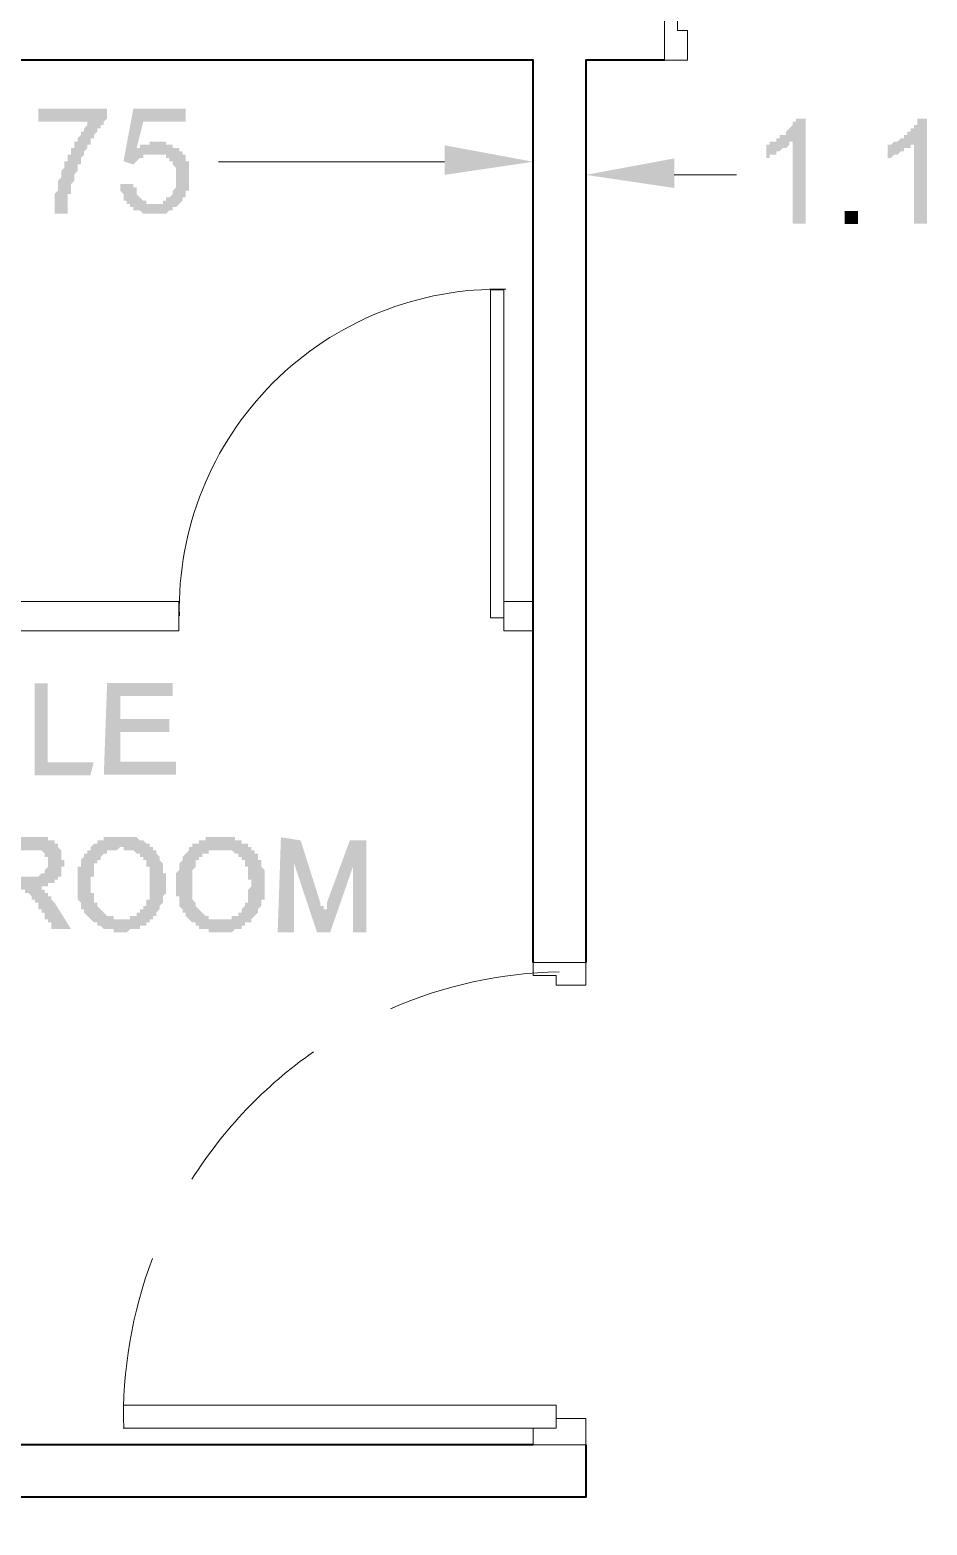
# Model space of a CAD drawing. Header units: inches. Extents: x -11 to 213, y -78 to 40.
# Drawn here: x -1.895 to -0.24, y 23.242 to 25.998 of the extents above; entities that cross this region are included whole.
import ezdxf

# ---------------------------------------------------------------- set-up
doc = ezdxf.new("R2010")
doc.units = ezdxf.units.IN
doc.header["$MEASUREMENT"] = 0
doc.layers.add('PDF_0', color=7, linetype='Continuous')

msp = doc.modelspace()

# ---------------------------------------------------------------- hatches: boundary and pattern name
at = {"layer": 'PDF_0'}
for points in [[(-1.75233, 25.83423), (-1.75233, 25.83423), (-1.75233, 25.83423), (-1.75838, 25.82818), (-1.75838, 25.82818), (-1.75838, 25.82818), (-1.75838, 25.82213), (-1.76443, 25.82213), (-1.76443, 25.82213), (-1.76443, 25.81608), (-1.77048, 25.81608), (-1.77048, 25.81608), (-1.77048, 25.81004), (-1.77048, 25.81004), (-1.77652, 25.80399), (-1.77652, 25.80399), (-1.77652, 25.80399), (-1.77652, 25.79794), (-1.78257, 25.79794), (-1.78257, 25.79794), (-1.78257, 25.79189), (-1.78257, 25.79189), (-1.78257, 25.78585), (-1.78862, 25.78585), (-1.78862, 25.78585), (-1.78862, 25.7798), (-1.78862, 25.7798), (-1.79467, 25.77375), (-1.79467, 25.77375), (-1.79467, 25.7677), (-1.79467, 25.7677), (-1.79467, 25.7677), (-1.80072, 25.76165), (-1.80072, 25.76165), (-1.80072, 25.75561), (-1.80072, 25.75561), (-1.80072, 25.75561), (-1.80072, 25.74956), (-1.80676, 25.74956), (-1.80676, 25.74956), (-1.80676, 25.74351), (-1.80676, 25.74351), (-1.80676, 25.73746), (-1.80676, 25.73746), (-1.81281, 25.73141), (-1.81281, 25.73141), (-1.81281, 25.73141), (-1.81281, 25.72537), (-1.81281, 25.72537), (-1.81281, 25.71932), (-1.81281, 25.71932), (-1.81886, 25.71327), (-1.81886, 25.71327), (-1.81886, 25.71327), (-1.81886, 25.70722), (-1.81886, 25.70722), (-1.81886, 25.70118), (-1.81886, 25.70118), (-1.81886, 25.69513), (-1.81886, 25.69513), (-1.82491, 25.69513), (-1.82491, 25.68908), (-1.82491, 25.68908), (-1.82491, 25.68303), (-1.82491, 25.68303), (-1.82491, 25.67698), (-1.82491, 25.67698), (-1.82491, 25.67094), (-1.82491, 25.67094), (-1.82491, 25.67094), (-1.82491, 25.66489), (-1.82491, 25.66489), (-1.82491, 25.65884), (-1.8491, 25.65884), (-1.8491, 25.66489), (-1.8491, 25.66489), (-1.8491, 25.67094), (-1.8491, 25.67094), (-1.8491, 25.67094), (-1.8491, 25.67698), (-1.8491, 25.67698), (-1.8491, 25.68303), (-1.8491, 25.68303), (-1.8491, 25.68303), (-1.8491, 25.68908), (-1.8491, 25.68908), (-1.8491, 25.69513), (-1.8491, 25.69513), (-1.84305, 25.70118), (-1.84305, 25.70118), (-1.84305, 25.70722), (-1.84305, 25.70722), (-1.84305, 25.70722), (-1.84305, 25.71327), (-1.84305, 25.71327), (-1.84305, 25.71932), (-1.84305, 25.71932), (-1.837, 25.72537), (-1.837, 25.72537), (-1.837, 25.73141), (-1.837, 25.73141), (-1.837, 25.73141), (-1.837, 25.73746), (-1.837, 25.73746), (-1.83096, 25.74351), (-1.83096, 25.74351), (-1.83096, 25.74956), (-1.83096, 25.74956), (-1.83096, 25.74956), (-1.83096, 25.75561), (-1.82491, 25.75561), (-1.82491, 25.76165), (-1.82491, 25.76165), (-1.82491, 25.76165), (-1.82491, 25.7677), (-1.81886, 25.7677), (-1.81886, 25.77375), (-1.81886, 25.77375), (-1.81886, 25.7798), (-1.81886, 25.7798), (-1.81281, 25.7798), (-1.81281, 25.78585), (-1.81281, 25.78585), (-1.81281, 25.79189), (-1.81281, 25.79189), (-1.80676, 25.79189), (-1.80676, 25.79794), (-1.80676, 25.79794), (-1.80676, 25.79794), (-1.80072, 25.80399), (-1.80072, 25.80399), (-1.80072, 25.81004), (-1.80072, 25.81004), (-1.79467, 25.81004), (-1.79467, 25.81608), (-1.79467, 25.81608), (-1.79467, 25.81608), (-1.78862, 25.82213), (-1.78862, 25.82213), (-1.78862, 25.82213), (-1.78862, 25.82818), (-1.78257, 25.82818), (-1.78257, 25.82818), (-1.78257, 25.82818), (-1.87934, 25.82818), (-1.87934, 25.85237), (-1.75233, 25.85237)], [(-1.6979, 25.77979), (-1.69185, 25.77979), (-1.69185, 25.77979), (-1.69185, 25.78584), (-1.68581, 25.78584), (-1.68581, 25.78584), (-1.67976, 25.78584), (-1.67976, 25.78584), (-1.67371, 25.78584), (-1.67371, 25.78584), (-1.67371, 25.79189), (-1.66766, 25.79189), (-1.66766, 25.79189), (-1.66161, 25.79189), (-1.66161, 25.79189), (-1.66161, 25.79189), (-1.65557, 25.79189), (-1.65557, 25.79189), (-1.64952, 25.79189), (-1.64952, 25.79189), (-1.64347, 25.79189), (-1.64347, 25.78584), (-1.64347, 25.78584), (-1.63742, 25.78584), (-1.63742, 25.78584), (-1.63137, 25.78584), (-1.63137, 25.78584), (-1.63137, 25.77979), (-1.62533, 25.77979), (-1.62533, 25.77979), (-1.61928, 25.77979), (-1.61928, 25.77375), (-1.61928, 25.77375), (-1.61928, 25.77375), (-1.61323, 25.77375), (-1.61323, 25.7677), (-1.61323, 25.7677), (-1.60718, 25.7677), (-1.60718, 25.76165), (-1.60718, 25.76165), (-1.60718, 25.76165), (-1.60718, 25.7556), (-1.60113, 25.7556), (-1.60113, 25.74955), (-1.60113, 25.74955), (-1.60113, 25.74955), (-1.60113, 25.74351), (-1.60113, 25.74351), (-1.60113, 25.73746), (-1.60113, 25.73746), (-1.60113, 25.73141), (-1.60113, 25.73141), (-1.60113, 25.72536), (-1.60113, 25.72536), (-1.60113, 25.72536), (-1.60113, 25.71932), (-1.60113, 25.71932), (-1.60113, 25.71932), (-1.60113, 25.71327), (-1.60113, 25.71327), (-1.60113, 25.70722), (-1.60113, 25.70722), (-1.60113, 25.70117), (-1.60113, 25.70117), (-1.60718, 25.70117), (-1.60718, 25.69512), (-1.60718, 25.69512), (-1.60718, 25.68908), (-1.60718, 25.68908), (-1.61323, 25.68908), (-1.61323, 25.68303), (-1.61323, 25.68303), (-1.61323, 25.68303), (-1.61928, 25.67698), (-1.61928, 25.67698), (-1.61928, 25.67698), (-1.61928, 25.67698), (-1.62533, 25.67093), (-1.62533, 25.67093), (-1.62533, 25.67093), (-1.63137, 25.67093), (-1.63137, 25.66488), (-1.63137, 25.66488), (-1.63742, 25.66488), (-1.63742, 25.66488), (-1.63742, 25.66488), (-1.64347, 25.65884), (-1.64347, 25.65884), (-1.64952, 25.65884), (-1.64952, 25.65884), (-1.65557, 25.65884), (-1.65557, 25.65884), (-1.65557, 25.65884), (-1.66161, 25.65884), (-1.66161, 25.65884), (-1.66766, 25.65884), (-1.66766, 25.65884), (-1.67371, 25.65884), (-1.67371, 25.65884), (-1.67371, 25.65884), (-1.67976, 25.65884), (-1.67976, 25.65884), (-1.68581, 25.65884), (-1.68581, 25.65884), (-1.69185, 25.66488), (-1.69185, 25.66488), (-1.69185, 25.66488), (-1.6979, 25.66488), (-1.6979, 25.66488), (-1.70395, 25.66488), (-1.70395, 25.67093), (-1.70395, 25.67093), (-1.71, 25.67093), (-1.71, 25.67093), (-1.71, 25.67698), (-1.71, 25.67698), (-1.71604, 25.67698), (-1.71604, 25.68303), (-1.71604, 25.68303), (-1.72209, 25.68303), (-1.72209, 25.68908), (-1.72209, 25.68908), (-1.72209, 25.68908), (-1.72209, 25.69512), (-1.72209, 25.69512), (-1.72814, 25.70117), (-1.72814, 25.70117), (-1.72814, 25.70722), (-1.72814, 25.70722), (-1.72814, 25.71327), (-1.72814, 25.71327), (-1.70395, 25.71327), (-1.70395, 25.71327), (-1.70395, 25.70722), (-1.6979, 25.70722), (-1.6979, 25.70117), (-1.6979, 25.70117), (-1.6979, 25.69512), (-1.6979, 25.69512), (-1.6979, 25.69512), (-1.69185, 25.68908), (-1.69185, 25.68908), (-1.69185, 25.68908), (-1.69185, 25.68908), (-1.68581, 25.68303), (-1.68581, 25.68303), (-1.68581, 25.68303), (-1.67976, 25.68303), (-1.67976, 25.67698), (-1.67371, 25.67698), (-1.67371, 25.67698), (-1.67371, 25.67698), (-1.66766, 25.67698), (-1.66766, 25.67698), (-1.66766, 25.67698), (-1.66161, 25.67698), (-1.66161, 25.67698), (-1.65557, 25.67698), (-1.65557, 25.67698), (-1.64952, 25.67698), (-1.64952, 25.68303), (-1.64952, 25.68303), (-1.64347, 25.68303), (-1.64347, 25.68303), (-1.64347, 25.68908), (-1.63742, 25.68908), (-1.63742, 25.68908), (-1.63742, 25.68908), (-1.63137, 25.69512), (-1.63137, 25.69512), (-1.63137, 25.69512), (-1.63137, 25.70117), (-1.63137, 25.70117), (-1.62533, 25.70722), (-1.62533, 25.70722), (-1.62533, 25.70722), (-1.62533, 25.71327), (-1.62533, 25.71327), (-1.62533, 25.71932), (-1.62533, 25.71932), (-1.62533, 25.72536), (-1.62533, 25.72536), (-1.62533, 25.72536), (-1.62533, 25.73141), (-1.62533, 25.73141), (-1.62533, 25.73746), (-1.62533, 25.73746), (-1.62533, 25.74351), (-1.62533, 25.74351), (-1.63137, 25.74955), (-1.63137, 25.74955), (-1.63137, 25.74955), (-1.63137, 25.7556), (-1.63137, 25.7556), (-1.63742, 25.7556), (-1.63742, 25.7556), (-1.63742, 25.76165), (-1.63742, 25.76165), (-1.64347, 25.76165), (-1.64347, 25.76165), (-1.64347, 25.7677), (-1.64952, 25.7677), (-1.64952, 25.7677), (-1.65557, 25.7677), (-1.65557, 25.7677), (-1.66161, 25.7677), (-1.66161, 25.7677), (-1.66161, 25.7677), (-1.66766, 25.7677), (-1.66766, 25.7677), (-1.67371, 25.7677), (-1.67371, 25.7677), (-1.67371, 25.7677), (-1.67976, 25.7677), (-1.67976, 25.7677), (-1.68581, 25.7677), (-1.68581, 25.7677), (-1.68581, 25.76165), (-1.69185, 25.76165), (-1.69185, 25.76165), (-1.69185, 25.76165), (-1.6979, 25.7556), (-1.6979, 25.7556), (-1.6979, 25.7556), (-1.70395, 25.74955), (-1.72209, 25.7556), (-1.70395, 25.85237), (-1.60718, 25.85237), (-1.60718, 25.82818), (-1.68581, 25.82818)], [(-0.46408, 25.64069), (-0.48828, 25.64069), (-0.48828, 25.79188), (-0.49432, 25.79188), (-0.49432, 25.78584), (-0.49432, 25.78584), (-0.49432, 25.78584), (-0.50037, 25.77979), (-0.50037, 25.77979), (-0.50037, 25.77979), (-0.50642, 25.77979), (-0.50642, 25.77979), (-0.51247, 25.77374), (-0.51247, 25.77374), (-0.51247, 25.77374), (-0.51851, 25.77374), (-0.51851, 25.76769), (-0.52456, 25.76769), (-0.52456, 25.76769), (-0.52456, 25.76769), (-0.53061, 25.76769), (-0.53061, 25.76164), (-0.53666, 25.76164), (-0.53666, 25.76164), (-0.53666, 25.78584), (-0.53666, 25.78584), (-0.53061, 25.78584), (-0.53061, 25.79188), (-0.52456, 25.79188), (-0.52456, 25.79188), (-0.51851, 25.79188), (-0.51851, 25.79793), (-0.51851, 25.79793), (-0.51247, 25.79793), (-0.51247, 25.79793), (-0.51247, 25.80398), (-0.50642, 25.80398), (-0.50642, 25.80398), (-0.50037, 25.80398), (-0.50037, 25.81003), (-0.50037, 25.81003), (-0.50037, 25.81003), (-0.49432, 25.81608), (-0.49432, 25.81608), (-0.49432, 25.81608), (-0.48828, 25.82212), (-0.48828, 25.82212), (-0.48828, 25.82212), (-0.48828, 25.82817), (-0.48223, 25.82817), (-0.48223, 25.82817), (-0.48223, 25.83422), (-0.48223, 25.83422), (-0.48223, 25.83422), (-0.46408, 25.83422)], [(-0.2403, 25.64069), (-0.26449, 25.64069), (-0.26449, 25.79188), (-0.26449, 25.79188), (-0.26449, 25.78584), (-0.27054, 25.78584), (-0.27054, 25.78584), (-0.27054, 25.77979), (-0.27659, 25.77979), (-0.27659, 25.77979), (-0.27659, 25.77979), (-0.28264, 25.77979), (-0.28264, 25.77374), (-0.28264, 25.77374), (-0.28869, 25.77374), (-0.28869, 25.77374), (-0.29473, 25.76769), (-0.29473, 25.76769), (-0.29473, 25.76769), (-0.30078, 25.76769), (-0.30078, 25.76769), (-0.30683, 25.76164), (-0.30683, 25.76164), (-0.31288, 25.76164), (-0.31288, 25.78584), (-0.30683, 25.78584), (-0.30683, 25.78584), (-0.30078, 25.79188), (-0.30078, 25.79188), (-0.29473, 25.79188), (-0.29473, 25.79188), (-0.28869, 25.79793), (-0.28869, 25.79793), (-0.28869, 25.79793), (-0.28264, 25.79793), (-0.28264, 25.80398), (-0.28264, 25.80398), (-0.27659, 25.80398), (-0.27659, 25.80398), (-0.27659, 25.81003), (-0.27054, 25.81003), (-0.27054, 25.81003), (-0.27054, 25.81608), (-0.26449, 25.81608), (-0.26449, 25.81608), (-0.26449, 25.82212), (-0.26449, 25.82212), (-0.25845, 25.82212), (-0.25845, 25.82817), (-0.25845, 25.82817), (-0.25845, 25.82817), (-0.25845, 25.83422), (-0.2524, 25.83422), (-0.2524, 25.83422), (-0.2403, 25.83422)], [(-1.78307, 24.62365), (-1.88588, 24.62365), (-1.88588, 24.79299), (-1.86169, 24.79299), (-1.86169, 24.64784), (-1.77702, 24.64784)], [(-1.62532, 24.6246), (-1.75838, 24.6246), (-1.75233, 24.79394), (-1.63137, 24.79394), (-1.63137, 24.76975), (-1.72814, 24.76975), (-1.72814, 24.72742), (-1.63742, 24.72742), (-1.63742, 24.70323), (-1.72814, 24.70323), (-1.72814, 24.6488), (-1.62532, 24.6488)], [(-1.27453, 24.33429), (-1.29872, 24.33429), (-1.29872, 24.4734), (-1.29267, 24.4734), (-1.34106, 24.33429), (-1.36525, 24.33429), (-1.41363, 24.47944), (-1.40758, 24.47944), (-1.40758, 24.33429), (-1.43782, 24.33429), (-1.43178, 24.50968), (-1.39549, 24.50363), (-1.3592, 24.38872), (-1.3592, 24.38268), (-1.35315, 24.38268), (-1.35315, 24.37663), (-1.35315, 24.37663), (-1.35315, 24.37058), (-1.35315, 24.37058), (-1.35315, 24.37058), (-1.35315, 24.36453), (-1.35315, 24.36453), (-1.35315, 24.36453), (-1.35315, 24.36453), (-1.35315, 24.36453), (-1.35315, 24.36453), (-1.35315, 24.37058), (-1.35315, 24.37058), (-1.35315, 24.37058), (-1.35315, 24.37663), (-1.35315, 24.37663), (-1.34711, 24.37663), (-1.34711, 24.38268), (-1.34711, 24.38268), (-1.34711, 24.38872), (-1.34711, 24.38872), (-1.34711, 24.38872), (-1.30477, 24.50363), (-1.27453, 24.50363)]]:
    msp.add_hatch(color=256, dxfattribs=at).paths.add_polyline_path(points)
h = msp.add_hatch(color=256, dxfattribs=at)
h.paths.add_polyline_path([(-1.81886, 24.34034), (-1.85515, 24.34034), (-1.85515, 24.34639), (-1.85515, 24.34639), (-1.85515, 24.35244), (-1.8612, 24.35244), (-1.8612, 24.35849), (-1.8612, 24.35849), (-1.86725, 24.35849), (-1.86725, 24.36453), (-1.86725, 24.36453), (-1.86725, 24.37058), (-1.87329, 24.37058), (-1.87329, 24.37058), (-1.87329, 24.37663), (-1.87329, 24.37663), (-1.87329, 24.37663), (-1.87934, 24.37663), (-1.87934, 24.38268), (-1.87934, 24.38268), (-1.87934, 24.38268), (-1.87934, 24.38268), (-1.87934, 24.38872), (-1.87934, 24.38872), (-1.88539, 24.38872), (-1.88539, 24.38872), (-1.88539, 24.38872), (-1.88539, 24.38872), (-1.88539, 24.39477), (-1.88539, 24.39477), (-1.89144, 24.39477), (-1.89144, 24.40082), (-1.89144, 24.40082), (-1.89144, 24.40082), (-1.89749, 24.40687), (-1.89749, 24.40687), (-1.89749, 24.40687), (-1.89749, 24.40687), (-1.90353, 24.40687), (-1.90353, 24.41292), (-1.90353, 24.41292), (-1.90958, 24.41292), (-1.90958, 24.41292), (-1.90958, 24.41292), (-1.90958, 24.41292), (-1.91563, 24.41292), (-1.91563, 24.41292), (-1.91563, 24.41292), (-1.92168, 24.41292), (-1.92168, 24.41292), (-1.94587, 24.41292), (-1.94587, 24.34034), (-1.97006, 24.34034), (-1.97006, 24.50968), (-1.89749, 24.50968), (-1.89144, 24.50968), (-1.89144, 24.50968), (-1.88539, 24.50968), (-1.88539, 24.50968), (-1.87934, 24.50968), (-1.87934, 24.50968), (-1.87934, 24.50968), (-1.87329, 24.50968), (-1.87329, 24.50968), (-1.87329, 24.50968), (-1.86725, 24.50968), (-1.86725, 24.50968), (-1.8612, 24.50968), (-1.8612, 24.50363), (-1.8612, 24.50363), (-1.85515, 24.50363), (-1.85515, 24.50363), (-1.85515, 24.50363), (-1.8491, 24.50363), (-1.8491, 24.49759), (-1.8491, 24.49759), (-1.8491, 24.49759), (-1.84305, 24.49759), (-1.84305, 24.49154), (-1.84305, 24.49154), (-1.84305, 24.49154), (-1.83701, 24.48549), (-1.83701, 24.48549), (-1.83701, 24.48549), (-1.83701, 24.47944), (-1.83701, 24.47944), (-1.83701, 24.47944), (-1.83701, 24.4734), (-1.83701, 24.4734), (-1.83701, 24.46735), (-1.83096, 24.46735), (-1.83096, 24.46735), (-1.83096, 24.4613), (-1.83096, 24.4613), (-1.83096, 24.4613), (-1.83096, 24.45525), (-1.83701, 24.45525), (-1.83701, 24.45525), (-1.83701, 24.4492), (-1.83701, 24.4492), (-1.83701, 24.44316), (-1.83701, 24.44316), (-1.83701, 24.44316), (-1.83701, 24.43711), (-1.84305, 24.43711), (-1.84305, 24.43711), (-1.84305, 24.43711), (-1.84305, 24.43106), (-1.84305, 24.43106), (-1.8491, 24.43106), (-1.8491, 24.43106), (-1.8491, 24.43106), (-1.8491, 24.42501), (-1.85515, 24.42501), (-1.85515, 24.42501), (-1.85515, 24.42501), (-1.8612, 24.42501), (-1.8612, 24.41896), (-1.8612, 24.41896), (-1.86725, 24.41896), (-1.86725, 24.41896), (-1.86725, 24.41896), (-1.87329, 24.41896), (-1.87329, 24.41896), (-1.87934, 24.41896), (-1.87934, 24.41896), (-1.87934, 24.41896), (-1.87934, 24.41896), (-1.87934, 24.41896), (-1.87934, 24.41896), (-1.87329, 24.41896), (-1.87329, 24.41292), (-1.87329, 24.41292), (-1.87329, 24.41292), (-1.86725, 24.41292), (-1.86725, 24.41292), (-1.86725, 24.40687), (-1.8612, 24.40687), (-1.8612, 24.40687), (-1.8612, 24.40082), (-1.8612, 24.40082), (-1.85515, 24.40082), (-1.85515, 24.39477), (-1.85515, 24.39477), (-1.85515, 24.39477), (-1.8491, 24.38872), (-1.8491, 24.38872)], flags=0)
h.paths.add_polyline_path([(-1.94587, 24.43711), (-1.89749, 24.43711), (-1.89749, 24.43711), (-1.89144, 24.43711), (-1.89144, 24.43711), (-1.89144, 24.43711), (-1.88539, 24.43711), (-1.88539, 24.43711), (-1.87934, 24.43711), (-1.87934, 24.43711), (-1.87934, 24.43711), (-1.87934, 24.43711), (-1.87329, 24.44316), (-1.87329, 24.44316), (-1.87329, 24.44316), (-1.86725, 24.44316), (-1.86725, 24.44316), (-1.86725, 24.4492), (-1.86725, 24.4492), (-1.86725, 24.4492), (-1.8612, 24.45525), (-1.8612, 24.45525), (-1.8612, 24.45525), (-1.8612, 24.4613), (-1.8612, 24.4613), (-1.8612, 24.4613), (-1.8612, 24.46735), (-1.8612, 24.46735), (-1.8612, 24.46735), (-1.8612, 24.4734), (-1.8612, 24.4734), (-1.86725, 24.4734), (-1.86725, 24.47944), (-1.86725, 24.47944), (-1.86725, 24.47944), (-1.86725, 24.47944), (-1.87329, 24.48549), (-1.87329, 24.48549), (-1.87329, 24.48549), (-1.87934, 24.48549), (-1.87934, 24.48549), (-1.87934, 24.48549), (-1.88539, 24.48549), (-1.88539, 24.48549), (-1.89144, 24.48549), (-1.89144, 24.48549), (-1.89144, 24.48549), (-1.94587, 24.48549)], flags=0)
h = msp.add_hatch(color=256, dxfattribs=at)
h.paths.add_polyline_path([(-1.72814, 24.50969), (-1.72209, 24.50969), (-1.72209, 24.50969), (-1.71604, 24.50969), (-1.71604, 24.50969), (-1.71604, 24.50969), (-1.71, 24.50969), (-1.71, 24.50969), (-1.70395, 24.50969), (-1.70395, 24.50969), (-1.70395, 24.50969), (-1.6979, 24.50969), (-1.6979, 24.50969), (-1.6979, 24.50969), (-1.69185, 24.50364), (-1.69185, 24.50364), (-1.69185, 24.50364), (-1.68581, 24.50364), (-1.68581, 24.50364), (-1.68581, 24.50364), (-1.67976, 24.49759), (-1.67976, 24.49759), (-1.67976, 24.49759), (-1.67371, 24.49759), (-1.67371, 24.49154), (-1.67371, 24.49154), (-1.67371, 24.49154), (-1.66766, 24.49154), (-1.66766, 24.4855), (-1.66766, 24.4855), (-1.66766, 24.4855), (-1.66161, 24.4855), (-1.66161, 24.47945), (-1.66161, 24.47945), (-1.66161, 24.47945), (-1.66161, 24.47945), (-1.65557, 24.4734), (-1.65557, 24.4734), (-1.65557, 24.4734), (-1.65557, 24.46735), (-1.65557, 24.46735), (-1.65557, 24.46735), (-1.64952, 24.46131), (-1.64952, 24.46131), (-1.64952, 24.46131), (-1.64952, 24.45526), (-1.64952, 24.45526), (-1.64952, 24.45526), (-1.64952, 24.44921), (-1.64952, 24.44921), (-1.64952, 24.44316), (-1.64347, 24.44316), (-1.64347, 24.44316), (-1.64347, 24.43711), (-1.64347, 24.43711), (-1.64347, 24.43107), (-1.64347, 24.43107), (-1.64347, 24.43107), (-1.64347, 24.42502), (-1.64347, 24.42502), (-1.64347, 24.41897), (-1.64347, 24.41897), (-1.64347, 24.41292), (-1.64347, 24.41292), (-1.64347, 24.41292), (-1.64347, 24.40687), (-1.64347, 24.40687), (-1.64952, 24.40083), (-1.64952, 24.40083), (-1.64952, 24.40083), (-1.64952, 24.39478), (-1.64952, 24.39478), (-1.64952, 24.39478), (-1.64952, 24.38873), (-1.64952, 24.38873), (-1.64952, 24.38873), (-1.65557, 24.38268), (-1.65557, 24.38268), (-1.65557, 24.37664), (-1.65557, 24.37664), (-1.65557, 24.37664), (-1.65557, 24.37664), (-1.66161, 24.37059), (-1.66161, 24.37059), (-1.66161, 24.37059), (-1.66161, 24.36454), (-1.66161, 24.36454), (-1.66766, 24.36454), (-1.66766, 24.36454), (-1.66766, 24.35849), (-1.66766, 24.35849), (-1.67371, 24.35849), (-1.67371, 24.35244), (-1.67371, 24.35244), (-1.67976, 24.35244), (-1.67976, 24.35244), (-1.67976, 24.35244), (-1.67976, 24.3464), (-1.68581, 24.3464), (-1.68581, 24.3464), (-1.68581, 24.3464), (-1.69185, 24.3464), (-1.69185, 24.34035), (-1.69185, 24.34035), (-1.6979, 24.34035), (-1.6979, 24.34035), (-1.6979, 24.34035), (-1.70395, 24.34035), (-1.70395, 24.34035), (-1.71, 24.34035), (-1.71, 24.34035), (-1.71, 24.34035), (-1.71604, 24.3343), (-1.71604, 24.3343), (-1.71604, 24.3343), (-1.72209, 24.3343), (-1.72209, 24.3343), (-1.72814, 24.3343), (-1.72814, 24.3343), (-1.72814, 24.3343), (-1.73419, 24.3343), (-1.73419, 24.3343), (-1.73419, 24.3343), (-1.74024, 24.3343), (-1.74024, 24.34035), (-1.74628, 24.34035), (-1.74628, 24.34035), (-1.74628, 24.34035), (-1.75233, 24.34035), (-1.75233, 24.34035), (-1.75233, 24.34035), (-1.75838, 24.34035), (-1.75838, 24.34035), (-1.76443, 24.3464), (-1.76443, 24.3464), (-1.76443, 24.3464), (-1.77048, 24.3464), (-1.77048, 24.3464), (-1.77048, 24.3464), (-1.77048, 24.35244), (-1.77652, 24.35244), (-1.77652, 24.35244), (-1.77652, 24.35244), (-1.78257, 24.35849), (-1.78257, 24.35849), (-1.78257, 24.35849), (-1.78257, 24.35849), (-1.78862, 24.36454), (-1.78862, 24.36454), (-1.78862, 24.36454), (-1.78862, 24.36454), (-1.79467, 24.37059), (-1.79467, 24.37059), (-1.79467, 24.37059), (-1.79467, 24.37664), (-1.79467, 24.37664), (-1.80071, 24.37664), (-1.80071, 24.38268), (-1.80071, 24.38268), (-1.80071, 24.38268), (-1.80071, 24.38873), (-1.80071, 24.38873), (-1.80071, 24.38873), (-1.80676, 24.39478), (-1.80676, 24.39478), (-1.80676, 24.39478), (-1.80676, 24.40083), (-1.80676, 24.40083), (-1.80676, 24.40687), (-1.80676, 24.40687), (-1.80676, 24.40687), (-1.80676, 24.41292), (-1.80676, 24.41292), (-1.80676, 24.41897), (-1.80676, 24.41897), (-1.80676, 24.41897), (-1.80676, 24.42502), (-1.80676, 24.42502), (-1.80676, 24.43107), (-1.80676, 24.43107), (-1.80676, 24.43107), (-1.80676, 24.43711), (-1.80676, 24.43711), (-1.80676, 24.44316), (-1.80676, 24.44316), (-1.80676, 24.44316), (-1.80676, 24.44921), (-1.80676, 24.44921), (-1.80676, 24.45526), (-1.80676, 24.45526), (-1.80071, 24.45526), (-1.80071, 24.46131), (-1.80071, 24.46131), (-1.80071, 24.46131), (-1.80071, 24.46735), (-1.80071, 24.46735), (-1.80071, 24.46735), (-1.79467, 24.4734), (-1.79467, 24.4734), (-1.79467, 24.4734), (-1.79467, 24.47945), (-1.79467, 24.47945), (-1.78862, 24.47945), (-1.78862, 24.47945), (-1.78862, 24.4855), (-1.78862, 24.4855), (-1.78862, 24.4855), (-1.78257, 24.4855), (-1.78257, 24.49154), (-1.78257, 24.49154), (-1.78257, 24.49154), (-1.77652, 24.49759), (-1.77652, 24.49759), (-1.77652, 24.49759), (-1.77048, 24.49759), (-1.77048, 24.49759), (-1.77048, 24.50364), (-1.76443, 24.50364), (-1.76443, 24.50364), (-1.76443, 24.50364), (-1.75838, 24.50364), (-1.75838, 24.50364), (-1.75838, 24.50969), (-1.75233, 24.50969), (-1.75233, 24.50969), (-1.75233, 24.50969), (-1.74628, 24.50969), (-1.74628, 24.50969), (-1.74628, 24.50969), (-1.74024, 24.50969), (-1.74024, 24.50969), (-1.73419, 24.50969), (-1.73419, 24.50969), (-1.73419, 24.50969), (-1.72814, 24.50969), (-1.72814, 24.50969), (-1.72814, 24.50969)], flags=0)
h.paths.add_polyline_path([(-1.72814, 24.35849), (-1.72209, 24.35849), (-1.72209, 24.35849), (-1.72209, 24.35849), (-1.71604, 24.35849), (-1.71604, 24.35849), (-1.71, 24.35849), (-1.71, 24.36454), (-1.71, 24.36454), (-1.70395, 24.36454), (-1.70395, 24.36454), (-1.70395, 24.36454), (-1.6979, 24.36454), (-1.6979, 24.36454), (-1.6979, 24.37059), (-1.6979, 24.37059), (-1.69185, 24.37059), (-1.69185, 24.37059), (-1.69185, 24.37664), (-1.68581, 24.37664), (-1.68581, 24.37664), (-1.68581, 24.37664), (-1.68581, 24.37664), (-1.68581, 24.38268), (-1.68581, 24.38268), (-1.67976, 24.38268), (-1.67976, 24.38873), (-1.67976, 24.38873), (-1.67976, 24.38873), (-1.67976, 24.39478), (-1.67976, 24.39478), (-1.67371, 24.39478), (-1.67371, 24.40083), (-1.67371, 24.40083), (-1.67371, 24.40083), (-1.67371, 24.40687), (-1.67371, 24.40687), (-1.67371, 24.41292), (-1.67371, 24.41292), (-1.67371, 24.41292), (-1.67371, 24.41897), (-1.67371, 24.41897), (-1.67371, 24.42502), (-1.67371, 24.42502), (-1.67371, 24.43107), (-1.67371, 24.43107), (-1.67371, 24.43711), (-1.67371, 24.43711), (-1.67371, 24.43711), (-1.67371, 24.44316), (-1.67371, 24.44316), (-1.67371, 24.44921), (-1.67371, 24.44921), (-1.67371, 24.44921), (-1.67371, 24.45526), (-1.67976, 24.45526), (-1.67976, 24.45526), (-1.67976, 24.46131), (-1.67976, 24.46131), (-1.67976, 24.46131), (-1.67976, 24.46735), (-1.68581, 24.46735), (-1.68581, 24.46735), (-1.68581, 24.46735), (-1.68581, 24.4734), (-1.68581, 24.4734), (-1.69185, 24.4734), (-1.69185, 24.4734), (-1.69185, 24.47945), (-1.69185, 24.47945), (-1.6979, 24.47945), (-1.6979, 24.47945), (-1.6979, 24.47945), (-1.70395, 24.4855), (-1.70395, 24.4855), (-1.70395, 24.4855), (-1.71, 24.4855), (-1.71, 24.4855), (-1.71, 24.4855), (-1.71604, 24.4855), (-1.71604, 24.4855), (-1.72209, 24.4855), (-1.72209, 24.49154), (-1.72209, 24.49154), (-1.72814, 24.49154), (-1.72814, 24.49154), (-1.72814, 24.49154), (-1.73419, 24.4855), (-1.73419, 24.4855), (-1.74024, 24.4855), (-1.74024, 24.4855), (-1.74024, 24.4855), (-1.74628, 24.4855), (-1.74628, 24.4855), (-1.74628, 24.4855), (-1.75233, 24.4855), (-1.75233, 24.47945), (-1.75233, 24.47945), (-1.75838, 24.47945), (-1.75838, 24.47945), (-1.75838, 24.47945), (-1.76443, 24.4734), (-1.76443, 24.4734), (-1.76443, 24.4734), (-1.76443, 24.4734), (-1.76443, 24.46735), (-1.77048, 24.46735), (-1.77048, 24.46735), (-1.77048, 24.46735), (-1.77048, 24.46131), (-1.77048, 24.46131), (-1.77652, 24.46131), (-1.77652, 24.45526), (-1.77652, 24.45526), (-1.77652, 24.45526), (-1.77652, 24.44921), (-1.77652, 24.44921), (-1.77652, 24.44921), (-1.77652, 24.44316), (-1.77652, 24.44316), (-1.77652, 24.43711), (-1.78257, 24.43711), (-1.78257, 24.43711), (-1.78257, 24.43107), (-1.78257, 24.43107), (-1.78257, 24.42502), (-1.78257, 24.42502), (-1.78257, 24.42502), (-1.78257, 24.41897), (-1.78257, 24.41897), (-1.78257, 24.41292), (-1.78257, 24.41292), (-1.78257, 24.40687), (-1.78257, 24.40687), (-1.77652, 24.40687), (-1.77652, 24.40083), (-1.77652, 24.40083), (-1.77652, 24.40083), (-1.77652, 24.39478), (-1.77652, 24.39478), (-1.77652, 24.38873), (-1.77652, 24.38873), (-1.77048, 24.38873), (-1.77048, 24.38873), (-1.77048, 24.38268), (-1.77048, 24.38268), (-1.77048, 24.38268), (-1.76443, 24.37664), (-1.76443, 24.37664), (-1.76443, 24.37664), (-1.76443, 24.37664), (-1.75838, 24.37059), (-1.75838, 24.37059), (-1.75838, 24.37059), (-1.75838, 24.37059), (-1.75233, 24.36454), (-1.75233, 24.36454), (-1.75233, 24.36454), (-1.74628, 24.36454), (-1.74628, 24.36454), (-1.74628, 24.36454), (-1.74024, 24.36454), (-1.74024, 24.35849), (-1.73419, 24.35849), (-1.73419, 24.35849), (-1.73419, 24.35849), (-1.72814, 24.35849), (-1.72814, 24.35849), (-1.72814, 24.35849)], flags=0)
h = msp.add_hatch(color=256, dxfattribs=at)
h.paths.add_polyline_path([(-1.54065, 24.50969), (-1.54065, 24.50969), (-1.5346, 24.50969), (-1.5346, 24.50969), (-1.5346, 24.50969), (-1.52855, 24.50969), (-1.52855, 24.50969), (-1.52251, 24.50969), (-1.52251, 24.50969), (-1.52251, 24.50969), (-1.51646, 24.50969), (-1.51646, 24.50969), (-1.51646, 24.50364), (-1.51041, 24.50364), (-1.51041, 24.50364), (-1.51041, 24.50364), (-1.50436, 24.50364), (-1.50436, 24.50364), (-1.50436, 24.49759), (-1.49831, 24.49759), (-1.49831, 24.49759), (-1.49831, 24.49759), (-1.49227, 24.49759), (-1.49227, 24.49154), (-1.49227, 24.49154), (-1.49227, 24.49154), (-1.48622, 24.49154), (-1.48622, 24.4855), (-1.48622, 24.4855), (-1.48622, 24.4855), (-1.48017, 24.4855), (-1.48017, 24.4855), (-1.48017, 24.47945), (-1.48017, 24.47945), (-1.47412, 24.47945), (-1.47412, 24.4734), (-1.47412, 24.4734), (-1.47412, 24.4734), (-1.47412, 24.46735), (-1.47412, 24.46735), (-1.46808, 24.46735), (-1.46808, 24.46131), (-1.46808, 24.46131), (-1.46808, 24.46131), (-1.46808, 24.45526), (-1.46808, 24.45526), (-1.46808, 24.45526), (-1.46203, 24.44921), (-1.46203, 24.44921), (-1.46203, 24.44921), (-1.46203, 24.44316), (-1.46203, 24.44316), (-1.46203, 24.43711), (-1.46203, 24.43711), (-1.46203, 24.43711), (-1.46203, 24.43107), (-1.46203, 24.43107), (-1.46203, 24.42502), (-1.46203, 24.42502), (-1.46203, 24.41897), (-1.46203, 24.41897), (-1.46203, 24.41897), (-1.46203, 24.41292), (-1.46203, 24.41292), (-1.46203, 24.40687), (-1.46203, 24.40687), (-1.46203, 24.40687), (-1.46203, 24.40083), (-1.46203, 24.40083), (-1.46203, 24.39478), (-1.46203, 24.39478), (-1.46808, 24.39478), (-1.46808, 24.38873), (-1.46808, 24.38873), (-1.46808, 24.38873), (-1.46808, 24.38268), (-1.46808, 24.38268), (-1.46808, 24.38268), (-1.47412, 24.37664), (-1.47412, 24.37664), (-1.47412, 24.37664), (-1.47412, 24.37059), (-1.47412, 24.37059), (-1.47412, 24.37059), (-1.48017, 24.36454), (-1.48017, 24.36454), (-1.48017, 24.36454), (-1.48017, 24.36454), (-1.48622, 24.35849), (-1.48622, 24.35849), (-1.48622, 24.35849), (-1.48622, 24.35244), (-1.49227, 24.35244), (-1.49227, 24.35244), (-1.49227, 24.35244), (-1.49831, 24.35244), (-1.49831, 24.3464), (-1.49831, 24.3464), (-1.49831, 24.3464), (-1.50436, 24.3464), (-1.50436, 24.3464), (-1.50436, 24.34035), (-1.51041, 24.34035), (-1.51041, 24.34035), (-1.51041, 24.34035), (-1.51646, 24.34035), (-1.51646, 24.34035), (-1.51646, 24.34035), (-1.52251, 24.3343), (-1.52251, 24.3343), (-1.52855, 24.3343), (-1.52855, 24.3343), (-1.52855, 24.3343), (-1.5346, 24.3343), (-1.5346, 24.3343), (-1.54065, 24.3343), (-1.54065, 24.3343), (-1.54065, 24.3343), (-1.5467, 24.3343), (-1.5467, 24.3343), (-1.5467, 24.3343), (-1.55275, 24.3343), (-1.55275, 24.3343), (-1.55879, 24.3343), (-1.55879, 24.3343), (-1.55879, 24.3343), (-1.56484, 24.3343), (-1.56484, 24.34035), (-1.56484, 24.34035), (-1.57089, 24.34035), (-1.57089, 24.34035), (-1.57694, 24.34035), (-1.57694, 24.34035), (-1.57694, 24.34035), (-1.58299, 24.34035), (-1.58299, 24.3464), (-1.58299, 24.3464), (-1.58299, 24.3464), (-1.58903, 24.3464), (-1.58903, 24.3464), (-1.58903, 24.35244), (-1.59508, 24.35244), (-1.59508, 24.35244), (-1.59508, 24.35244), (-1.60113, 24.35849), (-1.60113, 24.35849), (-1.60113, 24.35849), (-1.60113, 24.35849), (-1.60718, 24.36454), (-1.60718, 24.36454), (-1.60718, 24.36454), (-1.60718, 24.37059), (-1.60718, 24.37059), (-1.61322, 24.37059), (-1.61322, 24.37059), (-1.61322, 24.37664), (-1.61322, 24.37664), (-1.61322, 24.37664), (-1.61927, 24.38268), (-1.61927, 24.38268), (-1.61927, 24.38268), (-1.61927, 24.38873), (-1.61927, 24.38873), (-1.61927, 24.39478), (-1.61927, 24.39478), (-1.61927, 24.39478), (-1.61927, 24.40083), (-1.62532, 24.40083), (-1.62532, 24.40083), (-1.62532, 24.40687), (-1.62532, 24.40687), (-1.62532, 24.41292), (-1.62532, 24.41292), (-1.62532, 24.41292), (-1.62532, 24.41897), (-1.62532, 24.41897), (-1.62532, 24.41897), (-1.62532, 24.42502), (-1.62532, 24.42502), (-1.62532, 24.43107), (-1.62532, 24.43107), (-1.62532, 24.43711), (-1.62532, 24.43711), (-1.62532, 24.43711), (-1.62532, 24.44316), (-1.62532, 24.44316), (-1.61927, 24.44921), (-1.61927, 24.44921), (-1.61927, 24.44921), (-1.61927, 24.45526), (-1.61927, 24.45526), (-1.61927, 24.45526), (-1.61927, 24.46131), (-1.61927, 24.46131), (-1.61927, 24.46131), (-1.61322, 24.46735), (-1.61322, 24.46735), (-1.61322, 24.46735), (-1.61322, 24.4734), (-1.61322, 24.4734), (-1.61322, 24.4734), (-1.60718, 24.47945), (-1.60718, 24.47945), (-1.60718, 24.47945), (-1.60718, 24.47945), (-1.60113, 24.4855), (-1.60113, 24.4855), (-1.60113, 24.4855), (-1.60113, 24.49154), (-1.59508, 24.49154), (-1.59508, 24.49154), (-1.59508, 24.49154), (-1.59508, 24.49759), (-1.58903, 24.49759), (-1.58903, 24.49759), (-1.58903, 24.49759), (-1.58299, 24.49759), (-1.58299, 24.50364), (-1.58299, 24.50364), (-1.57694, 24.50364), (-1.57694, 24.50364), (-1.57694, 24.50364), (-1.57089, 24.50364), (-1.57089, 24.50364), (-1.57089, 24.50969), (-1.56484, 24.50969), (-1.56484, 24.50969), (-1.56484, 24.50969), (-1.55879, 24.50969), (-1.55879, 24.50969), (-1.55275, 24.50969), (-1.55275, 24.50969), (-1.55275, 24.50969), (-1.5467, 24.50969), (-1.5467, 24.50969), (-1.54065, 24.50969), (-1.54065, 24.50969)], flags=0)
h.paths.add_polyline_path([(-1.5467, 24.35849), (-1.54065, 24.35849), (-1.54065, 24.35849), (-1.5346, 24.35849), (-1.5346, 24.35849), (-1.5346, 24.35849), (-1.52855, 24.35849), (-1.52855, 24.35849), (-1.52251, 24.35849), (-1.52251, 24.36454), (-1.52251, 24.36454), (-1.51646, 24.36454), (-1.51646, 24.36454), (-1.51646, 24.36454), (-1.51041, 24.36454), (-1.51041, 24.37059), (-1.51041, 24.37059), (-1.51041, 24.37059), (-1.50436, 24.37059), (-1.50436, 24.37664), (-1.50436, 24.37664), (-1.50436, 24.37664), (-1.50436, 24.37664), (-1.49831, 24.38268), (-1.49831, 24.38268), (-1.49831, 24.38268), (-1.49831, 24.38268), (-1.49831, 24.38873), (-1.49831, 24.38873), (-1.49227, 24.38873), (-1.49227, 24.39478), (-1.49227, 24.39478), (-1.49227, 24.39478), (-1.49227, 24.40083), (-1.49227, 24.40083), (-1.49227, 24.40687), (-1.49227, 24.40687), (-1.49227, 24.40687), (-1.49227, 24.41292), (-1.49227, 24.41292), (-1.48622, 24.41897), (-1.48622, 24.41897), (-1.48622, 24.42502), (-1.48622, 24.42502), (-1.48622, 24.42502), (-1.48622, 24.43107), (-1.49227, 24.43107), (-1.49227, 24.43711), (-1.49227, 24.43711), (-1.49227, 24.44316), (-1.49227, 24.44316), (-1.49227, 24.44316), (-1.49227, 24.44921), (-1.49227, 24.44921), (-1.49227, 24.44921), (-1.49227, 24.45526), (-1.49227, 24.45526), (-1.49831, 24.45526), (-1.49831, 24.46131), (-1.49831, 24.46131), (-1.49831, 24.46131), (-1.49831, 24.46735), (-1.49831, 24.46735), (-1.50436, 24.46735), (-1.50436, 24.46735), (-1.50436, 24.46735), (-1.50436, 24.4734), (-1.50436, 24.4734), (-1.51041, 24.4734), (-1.51041, 24.47945), (-1.51041, 24.47945), (-1.51646, 24.47945), (-1.51646, 24.47945), (-1.51646, 24.47945), (-1.52251, 24.4855), (-1.52251, 24.4855), (-1.52251, 24.4855), (-1.52855, 24.4855), (-1.52855, 24.4855), (-1.52855, 24.4855), (-1.5346, 24.4855), (-1.5346, 24.4855), (-1.54065, 24.4855), (-1.54065, 24.4855), (-1.54065, 24.4855), (-1.5467, 24.4855), (-1.5467, 24.4855), (-1.5467, 24.4855), (-1.55275, 24.4855), (-1.55275, 24.4855), (-1.55879, 24.4855), (-1.55879, 24.4855), (-1.55879, 24.4855), (-1.56484, 24.4855), (-1.56484, 24.4855), (-1.56484, 24.47945), (-1.57089, 24.47945), (-1.57089, 24.47945), (-1.57089, 24.47945), (-1.57694, 24.47945), (-1.57694, 24.4734), (-1.57694, 24.4734), (-1.57694, 24.4734), (-1.58299, 24.4734), (-1.58299, 24.46735), (-1.58299, 24.46735), (-1.58299, 24.46735), (-1.58903, 24.46735), (-1.58903, 24.46131), (-1.58903, 24.46131), (-1.58903, 24.46131), (-1.58903, 24.45526), (-1.58903, 24.45526), (-1.58903, 24.45526), (-1.59508, 24.44921), (-1.59508, 24.44921), (-1.59508, 24.44921), (-1.59508, 24.44316), (-1.59508, 24.44316), (-1.59508, 24.44316), (-1.59508, 24.43711), (-1.59508, 24.43711), (-1.59508, 24.43107), (-1.59508, 24.43107), (-1.59508, 24.42502), (-1.59508, 24.42502), (-1.59508, 24.41897), (-1.59508, 24.41897), (-1.59508, 24.41897), (-1.59508, 24.41292), (-1.59508, 24.41292), (-1.59508, 24.41292), (-1.59508, 24.40687), (-1.59508, 24.40687), (-1.59508, 24.40083), (-1.59508, 24.40083), (-1.59508, 24.40083), (-1.59508, 24.39478), (-1.59508, 24.39478), (-1.59508, 24.39478), (-1.58903, 24.38873), (-1.58903, 24.38873), (-1.58903, 24.38873), (-1.58903, 24.38268), (-1.58903, 24.38268), (-1.58903, 24.38268), (-1.58299, 24.37664), (-1.58299, 24.37664), (-1.58299, 24.37664), (-1.58299, 24.37664), (-1.57694, 24.37059), (-1.57694, 24.37059), (-1.57694, 24.37059), (-1.57694, 24.37059), (-1.57089, 24.36454), (-1.57089, 24.36454), (-1.57089, 24.36454), (-1.56484, 24.36454), (-1.56484, 24.36454), (-1.56484, 24.35849), (-1.55879, 24.35849), (-1.55879, 24.35849), (-1.55879, 24.35849), (-1.55275, 24.35849), (-1.55275, 24.35849), (-1.5467, 24.35849), (-1.5467, 24.35849), (-1.5467, 24.35849), (-1.5467, 24.35849)], flags=0)

# ---------------------------------------------------------------- linework, layer by layer
at = {"layer": 'PDF_0', "lineweight": 13}
for points in [[(-0.7005, 26.03885), (-0.7005, 25.99652), (-0.68235, 25.99652), (-0.68235, 25.94209), (-0.72469, 25.94209), (-0.72469, 26.03885)], [(-0.9666, 24.25473), (-0.92427, 24.25473), (-0.92427, 24.23659), (-0.86984, 24.23659), (-0.86984, 24.27892), (-0.9666, 24.27892)], [(-0.9666, 23.42012), (-0.92427, 23.42012), (-0.92427, 23.43827), (-0.86984, 23.43827), (-0.86984, 23.38988), (-0.9666, 23.38988)]]:
    msp.add_lwpolyline(points, close=True, dxfattribs=at)
for points in [[(-0.72469, 25.94209), (-0.72469, 26.03885)], [(-0.68235, 25.94209), (-0.68235, 25.99652)], [(-0.86984, 24.27892), (-0.9666, 24.27892)], [(-0.86984, 24.23659), (-0.92427, 24.23659)], [(-1.72259, 23.46246), (-0.92427, 23.46246), (-0.92427, 23.42012), (-1.72259, 23.42012)]]:
    msp.add_lwpolyline(points, dxfattribs=at)
at = {"layer": 'PDF_0', "lineweight": 40}
for points in [[(-0.9666, 24.27892), (-0.9666, 25.94209), (-2.72049, 25.94209), (-2.72049, 23.69228)], [(-0.72469, 25.94209), (-0.86984, 25.94209), (-0.86984, 24.27892)], [(-0.86984, 23.38988), (-0.86984, 23.29312), (-2.72049, 23.29312), (-2.72049, 21.29127)], [(-0.9666, 23.38988), (-2.56929, 23.38988)], [(-0.9666, 23.38988), (-0.9666, 23.38988)]]:
    msp.add_lwpolyline(points, dxfattribs=at)
at = {"layer": 'PDF_0', "lineweight": 5}
for points in [[(-0.9666, 25.85742), (-0.9666, 25.6276)], [(-0.86984, 25.85742), (-0.86984, 25.60341)], [(-1.1299, 25.7546), (-1.5472, 25.7546)], [(-0.70654, 25.73041), (-0.59164, 25.73041)]]:
    msp.add_lwpolyline(points, dxfattribs=at)
msp.add_lwpolyline([(-1.02103, 25.51874), (-1.04523, 25.51874), (-1.04523, 24.91395), (-1.02103, 24.91395)], close=True, dxfattribs=at)
at = {"layer": 'PDF_0', "lineweight": 9}
for points in [[(-2.72049, 24.94419), (-1.61977, 24.94419), (-1.61977, 24.88976), (-2.72049, 24.88976)], [(-0.9666, 24.94419), (-1.02103, 24.94419), (-1.02103, 24.88976), (-0.9666, 24.88976)]]:
    msp.add_lwpolyline(points, dxfattribs=at)
at = {"layer": 'PDF_0', "lineweight": 5}
for centre, radius, start, end in [((-1.02958, 24.93003), 0.58967, 88.78051, 181.21949), ((-0.90257, 23.4422), 0.81949, 91.13708, 113.52723), ((-0.90257, 23.4422), 0.81949, 124.94201, 147.77711), ((-0.90257, 23.4422), 0.81949, 159.19189, 181.57653)]:
    msp.add_arc(centre, radius, start, end, dxfattribs=at)
at = {"layer": 'PDF_0'}
for points in [[(-1.1299, 25.78484), (-1.1299, 25.73041), (-0.9666, 25.7546)], [(-0.70654, 25.76065), (-0.70654, 25.70622), (-0.86984, 25.73041)]]:
    msp.add_solid(points, dxfattribs=at)
at = {"layer": 'PDF_0', "lineweight": 5}
msp.add_solid([(-0.36786, 25.63969), (-0.39206, 25.63969), (-0.36786, 25.66388), (-0.39206, 25.66388)], dxfattribs=at)

doc.saveas('drawing.dxf')
